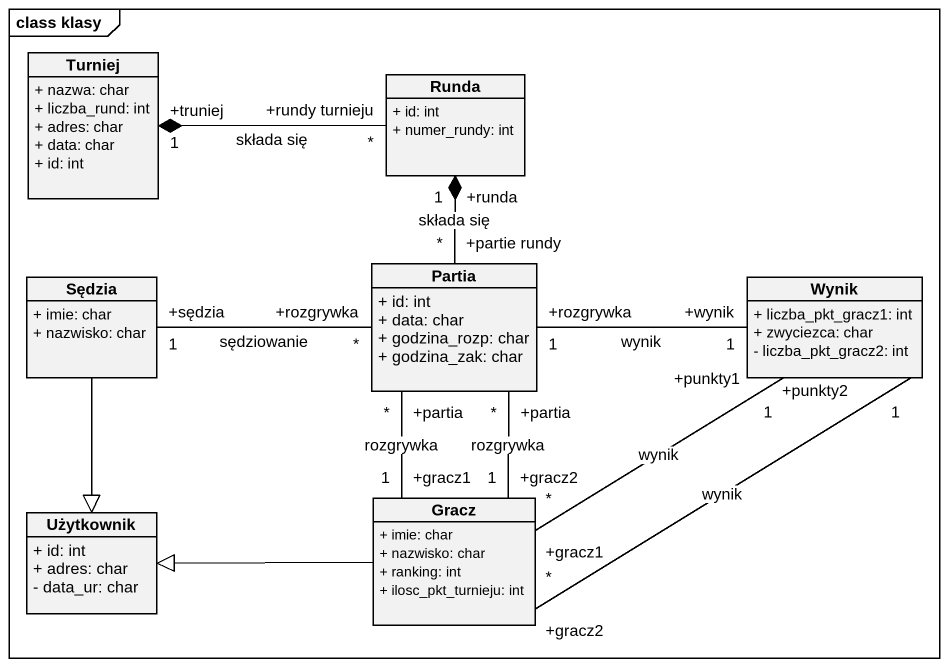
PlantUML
@startuml
mainframe class klasy
hide circle
hide empty members
skinparam classAttributeIconSize 0
class Turniej {
  + nazwa: char
  + liczba_rund: int
  + adres: char
  + data: char
  + id: int
}
class Runda {
  + id: int
  + numer_rundy: int
}
class Sędzia {
  + imie: char
  + nazwisko: char
}
class Partia {
  + id: int
  + data: char
  + godzina_rozp: char
  + godzina_zak: char
}
class Wynik {
  + liczba_pkt_gracz1: int
  + zwyciezca: char
  - liczba_pkt_gracz2: int
}
class Użytkownik {
  + id: int
  + adres: char
  - data_ur: char
}
class Gracz {
  + imie: char
  + nazwisko: char
  + ranking: int
  + ilosc_pkt_turnieju: int
}
Runda "+rundy turnieju\n*" -left-* "+truniej\n1" Turniej : składa się
Sędzia "+sędzia\n1" -right- "+rozgrywka\n*" Partia : sędziowanie
Sędzia --|> Użytkownik
Partia "+partie rundy\n*" -up-* "+runda\n1" Runda : składa się
Partia "+partia\n*" -- "+gracz1\n1" Gracz : rozgrywka
Wynik "+wynik\n1" -left- "+rozgrywka\n1" Partia : wynik
Gracz "+gracz2\n1" -up- "+partia\n*" Partia : rozgrywka
Gracz "+gracz1\n*" -up- "+punkty1\n1" Wynik : wynik
Gracz "+gracz2\n*" -up- "+punkty2\n1" Wynik : wynik
Gracz -left-|> Użytkownik
@enduml
